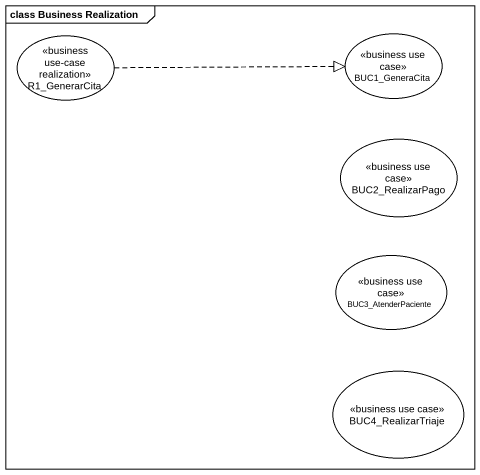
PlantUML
@startuml
mainframe class Business Realization
usecase R1_GenerarCita <<business use-case realization>>
usecase BUC1_GeneraCita <<business use case>>
usecase BUC2_RealizarPago <<business use case>>
usecase BUC3_AtenderPaciente <<business use case>>
usecase BUC4_RealizarTriaje <<business use case>>
R1_GenerarCita .right.|> BUC1_GeneraCita
@enduml
